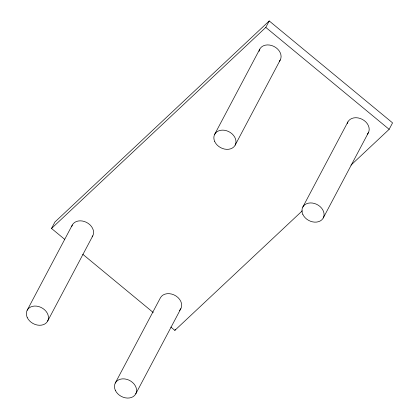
<?xml version="1.0" encoding="UTF-8"?>
<svg xmlns="http://www.w3.org/2000/svg" width="419" height="419" viewBox="0 0 419 419"><rect width="100%" height="100%" fill="white"/><g stroke="black" fill="none" stroke-linecap="round" stroke-linejoin="round"><path stroke-width="0.63" d="M64.61 239.27L51.521 228.455L54.936 222.002L269.223 20.95L392.561 122.867L389.146 129.324L350.965 165.144M27.172 310.254L72.288 225.045M47.656 321.069L92.777 235.855M51.521 228.455L265.803 27.408L269.223 20.95M214.669 134.337L259.785 49.123M235.159 145.147L280.274 59.938M115.272 383.055L160.393 297.841A11.58 8.988 27.9 0 1 176.121 296.071A11.58 8.988 27.9 0 1 179.442 310.526M135.761 393.865L180.877 308.651M170.832 327.045L174.859 330.371L175.43 329.297M302.769 207.138L347.89 121.924M323.259 217.948L368.374 132.734M174.859 330.371L302.288 210.82M265.803 27.408L389.146 129.324M82.732 254.244L153.213 312.485M347.267 123.584A11.58 8.988 27.9 0 1 362.32 119.378A11.58 8.988 27.9 0 1 367.358 134.185M259.052 51.369A11.58 8.988 27.9 0 1 273.885 46.404A11.58 8.988 27.9 0 1 279.258 61.384M71.67 226.7A11.58 8.988 27.9 0 1 86.382 222.321A11.58 8.988 27.9 0 1 92.143 236.845M115.314 390.262A11.58 8.988 27.9 0 0 134.326 395.74A11.58 8.988 27.9 0 0 126.91 379.378A11.58 8.988 27.9 0 0 115.314 390.262M302.811 214.345A11.58 8.988 27.9 0 0 321.823 219.823A11.58 8.988 27.9 0 0 314.407 203.461A11.58 8.988 27.9 0 0 302.811 214.345M214.711 141.543A11.58 8.988 27.9 0 0 233.723 147.022A11.58 8.988 27.9 0 0 226.307 130.66A11.58 8.988 27.9 0 0 214.711 141.543M27.209 317.461A11.58 8.988 27.9 0 0 46.226 322.939A11.58 8.988 27.9 0 0 38.81 306.582A11.58 8.988 27.9 0 0 27.209 317.461"/></g></svg>
